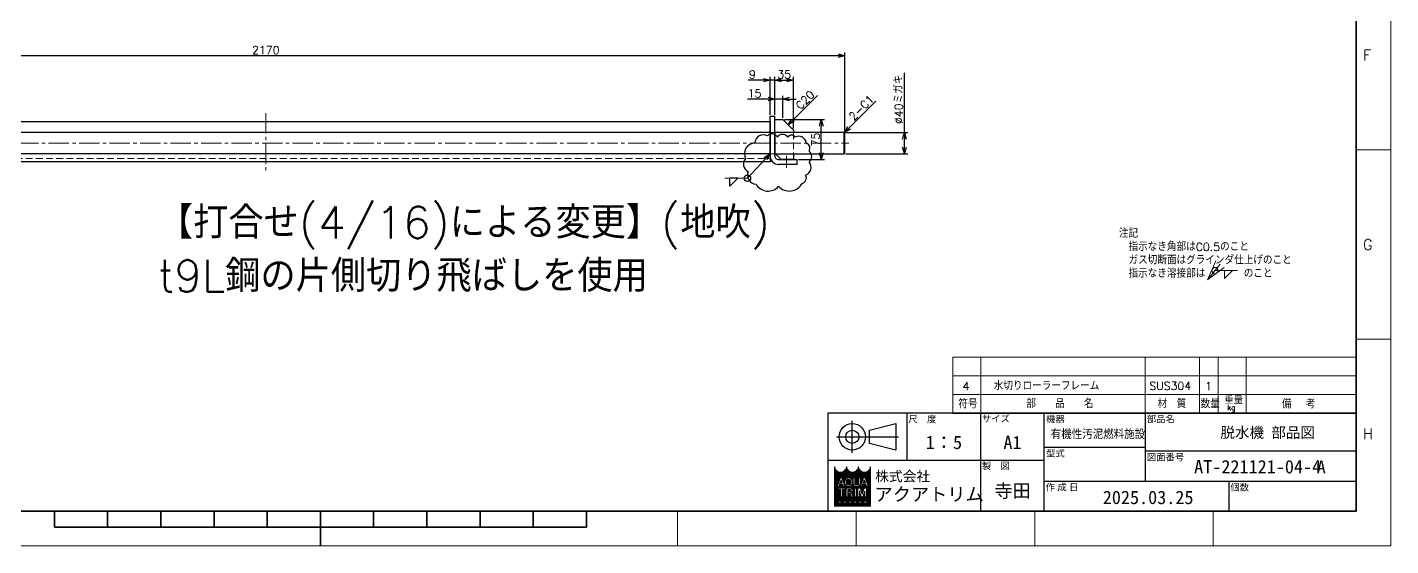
# Model space of a CAD drawing. Header units: millimetres. Extents: x 0 to 4141, y -24 to 2915.
# Drawn here: x 1586 to 4141, y 0 to 972 of the extents above; entities that cross this region are included whole.
import ezdxf
from ezdxf.enums import TextEntityAlignment as Align

# ---------------------------------------------------------------- set-up
doc = ezdxf.new("R2010")
doc.units = ezdxf.units.MM
doc.header["$LTSCALE"] = 2
doc.header["$PDMODE"] = 99
doc.header["$PDSIZE"] = 1
doc.linetypes.add('CENTER2', pattern=[28.575, 19.05, -3.175, 3.175, -3.175])
doc.linetypes.add('HIDDEN', pattern=[9.525, 6.35, -3.175])
for name, color, linetype, lineweight in [('04_HIDDEN', 2, 'HIDDEN', 13), ('05_CENTER', 4, 'CENTER2', 13), ('07_TEXT', 3, 'Continuous', 13), ('08_DIM', 3, 'Continuous', 13), ('90_FRAME', 5, 'Continuous', 35)]:
    doc.layers.add(name, color=color, linetype=linetype, lineweight=lineweight)
doc.layers.add('91_BLANK', color=5, linetype='Continuous', lineweight=0, plot=False)
doc.styles.add('KSS_TXT', font='txt.shx', dxfattribs={"bigfont": 'extfont2.shx'})
doc.styles.add('MS_G', font='MS Gothic.ttf')
doc.styles.get("Standard").update_dxf_attribs({"font": 'txt.shx', "bigfont": 'extfont2.shx'})
doc.styles.add('表題用', font='MS PGothic.ttf')
doc.dimstyles.new('KSS_DIM', dxfattribs={"dimscale": 5, "dimtxt": 3, "dimasz": 2.5, "dimexe": 1.25, "dimexo": 0.625, "dimtad": 1, "dimdsep": 46, "dimtxsty": 'KSS_TXT', "dimblk": 'OPEN30', "dimcen": 0, "dimazin": 2, "dimtfac": 0.75, "dimtmove": 0, "dimatfit": 3, "dimldrblk": 'OPEN30', "dimfxl": 1.25, "dimtolj": 1, "dimarcsym": 0})

# ---------------------------------------------------------------- blocks, each defined once
blk = doc.blocks.new('Weld-line')
blk.add_line((0, 0), (1, 0))
blk = doc.blocks.new('Weld10-s5')
blk.add_circle((0, 0), 2)
blk = doc.blocks.new('Weld10-a1')
for p, q in [((5, 0), (0, 5)), ((0, 5), (0, 0)), ((0, 0), (5, 0))]:
    blk.add_line(p, q)
at = {"width": 0.9}
blk.add_attdef('S', text='', height=2.8, dxfattribs=at).set_placement((-2, 1), align=Align.RIGHT)
blk.add_attdef('L', (8, 1), '', height=2.8, dxfattribs=at)
blk = doc.blocks.new('_Open30')
at = {"color": 0, "linetype": 'ByBlock', "lineweight": -2}
for p, q in [((-1, 0.268), (0, 0)), ((0, 0), (-1, -0.268)), ((0, 0), (-1, 0))]:
    blk.add_line(p, q, dxfattribs=at)
blk = doc.blocks.new('*D168')
at = {"layer": '08_DIM', "color": 0, "lineweight": -2, "transparency": 16777216}
blk.add_line((3126.1, 783.4), (3176.3, 833.5), dxfattribs=at)
at = {"layer": 'Defpoints', "color": 0, "transparency": 16777216}
for p in [(3176.4, 833.6), (3176.4, 833.6), (3117.3, 774.5)]:
    blk.add_point(p, dxfattribs=at)
at = {"layer": '08_DIM', "color": 0, "lineweight": -2, "transparency": 16777216, "xscale": 12.5, "yscale": 12.5, "zscale": 12.5, "rotation": 224.9999999999998}
blk.add_blockref('_Open30', (3117.3, 774.5), dxfattribs=at)
at = {"layer": '08_DIM', "color": 0, "transparency": 16777216, "insert": (3148.9, 821.1), "char_height": 15, "attachment_point": 5, "rotation": 45, "style": 'KSS_TXT'}
blk.add_mtext('\\A1;2-C1', dxfattribs=at)
blk = doc.blocks.new('A$C67F20274_1_1_1')
h = blk.add_hatch(color=3)
h.dxf.hatch_style = 1
h.paths.add_polyline_path([(0, -2), (0, 0), (-2, 0)])
at = {"color": 3}
blk.add_lwpolyline([(0, 0), (-2, 0), (-2, 0), (0, -2)], close=True, dxfattribs=at)
blk = doc.blocks.new('A$C4FEB355B_1')
at = {"color": 0}
for p, q in [((-31, 90), (-22, 90)), ((-31, 16), (-31, 90)), ((-22, 16), (-22, 90)), ((19, 0), (-15, 0)), ((19, 9), (19, 0))]:
    blk.add_line(p, q, dxfattribs=at)
for points in [[(-22, 84), (-7, 84), (13, 64), (13, 60)], [(13, 20), (13, 9), (-10, 9), (-22, 21), (-22, 84)]]:
    blk.add_lwpolyline(points, dxfattribs=at)
blk.add_lwpolyline([(-22, 16), (-22, 16, 0.414214), (-15, 9), (19, 9)], format="xyb", dxfattribs=at)
blk.add_arc((-15, 16), 16, 180, 270, dxfattribs=at)
at = {"layer": '04_HIDDEN'}
blk.add_lwpolyline([(13, 60), (13, 20)], dxfattribs=at)
at = {"layer": '05_CENTER'}
blk.add_line((0, -6.7), (0, 15.7), dxfattribs=at)
blk = doc.blocks.new('*D182')
at = {"layer": '08_DIM', "color": 0, "lineweight": -2, "transparency": 16777216}
for p, q in [((3229.6, 775), (3229.6, 886.3)), ((3119.9, 775), (3235.9, 775)), ((3229.6, 747.5), (3229.6, 762.5)), ((3119.9, 735), (3235.9, 735))]:
    blk.add_line(p, q, dxfattribs=at)
at = {"layer": 'Defpoints', "color": 0, "transparency": 16777216}
for p in [(3116.8, 775), (3229.6, 775), (3116.8, 735)]:
    blk.add_point(p, dxfattribs=at)
at = {"layer": '08_DIM', "color": 0, "lineweight": -2, "transparency": 16777216, "xscale": 12.5, "yscale": 12.5, "zscale": 12.5}
for p, rotation in [((3229.6, 775), 90), ((3229.6, 735), 270)]:
    blk.add_blockref('_Open30', p, dxfattribs=dict(at, rotation=rotation))
at = {"layer": '08_DIM', "color": 0, "transparency": 16777216, "insert": (3219, 836.9), "char_height": 15, "attachment_point": 5, "rotation": 90, "style": 'KSS_TXT'}
blk.add_mtext('\\A1;%%C40ミガキ', dxfattribs=at)
blk = doc.blocks.new('*D183')
at = {"layer": '08_DIM', "color": 0, "lineweight": -2, "transparency": 16777216}
for p, q in [((947.8, 777.1), (947.8, 924.9)), ((3117.8, 777.1), (3117.8, 924.9)), ((3105.3, 918.6), (960.3, 918.6))]:
    blk.add_line(p, q, dxfattribs=at)
at = {"layer": 'Defpoints', "color": 0, "transparency": 16777216}
for p in [(947.8, 918.6), (947.8, 774), (3117.8, 774)]:
    blk.add_point(p, dxfattribs=at)
at = {"layer": '08_DIM', "color": 0, "lineweight": -2, "transparency": 16777216, "xscale": 12.5, "yscale": 12.5, "zscale": 12.5, "rotation": 180}
blk.add_blockref('_Open30', (947.8, 918.6), dxfattribs=at)
at = {"layer": '08_DIM', "color": 0, "lineweight": -2, "transparency": 16777216, "xscale": 12.5, "yscale": 12.5, "zscale": 12.5}
blk.add_blockref('_Open30', (3117.8, 918.6), dxfattribs=at)
at = {"layer": '08_DIM', "color": 0, "transparency": 16777216, "insert": (2032.8, 929.2), "char_height": 15, "attachment_point": 5, "style": 'KSS_TXT'}
blk.add_mtext('\\A1;2170', dxfattribs=at)
blk = doc.blocks.new('*D184')
at = {"layer": '08_DIM', "color": 0, "lineweight": -2, "transparency": 16777216}
for p, q in [((2965.3, 872.8), (2936.5, 872.8)), ((2977.8, 808.1), (2977.8, 879.1)), ((2986.8, 872.8), (2977.8, 872.8)), ((2986.8, 808.1), (2986.8, 879.1)), ((2999.3, 872.8), (3011.8, 872.8))]:
    blk.add_line(p, q, dxfattribs=at)
at = {"layer": 'Defpoints', "color": 0, "transparency": 16777216}
for p in [(2977.8, 872.8), (2977.8, 805), (2986.8, 805)]:
    blk.add_point(p, dxfattribs=at)
at = {"layer": '08_DIM', "color": 0, "lineweight": -2, "transparency": 16777216, "xscale": 12.5, "yscale": 12.5, "zscale": 12.5}
blk.add_blockref('_Open30', (2977.8, 872.8), dxfattribs=at)
at = {"layer": '08_DIM', "color": 0, "lineweight": -2, "transparency": 16777216, "xscale": 12.5, "yscale": 12.5, "zscale": 12.5, "rotation": 180}
blk.add_blockref('_Open30', (2986.8, 872.8), dxfattribs=at)
at = {"layer": '08_DIM', "color": 0, "transparency": 16777216, "insert": (2944.7, 883.5), "char_height": 15, "attachment_point": 5, "style": 'KSS_TXT'}
blk.add_mtext('\\A1;9', dxfattribs=at)
blk = doc.blocks.new('*D185')
at = {"layer": '08_DIM', "color": 0, "lineweight": -2, "transparency": 16777216}
for p, q in [((2986.8, 808.1), (2986.8, 843.7)), ((3001.8, 802.1), (3001.8, 843.7)), ((2974.3, 837.4), (2935.5, 837.4)), ((3001.8, 837.4), (2986.8, 837.4)), ((3014.3, 837.4), (3026.8, 837.4))]:
    blk.add_line(p, q, dxfattribs=at)
at = {"layer": 'Defpoints', "color": 0, "transparency": 16777216}
for p in [(2986.8, 837.4), (2986.8, 805), (3001.8, 799)]:
    blk.add_point(p, dxfattribs=at)
at = {"layer": '08_DIM', "color": 0, "lineweight": -2, "transparency": 16777216, "xscale": 12.5, "yscale": 12.5, "zscale": 12.5}
blk.add_blockref('_Open30', (2986.8, 837.4), dxfattribs=at)
at = {"layer": '08_DIM', "color": 0, "lineweight": -2, "transparency": 16777216, "xscale": 12.5, "yscale": 12.5, "zscale": 12.5, "rotation": 180}
blk.add_blockref('_Open30', (3001.8, 837.4), dxfattribs=at)
at = {"layer": '08_DIM', "color": 0, "transparency": 16777216, "insert": (2948.7, 848), "char_height": 15, "attachment_point": 5, "style": 'KSS_TXT'}
blk.add_mtext('\\A1;15', dxfattribs=at)
blk = doc.blocks.new('*D186')
at = {"layer": '08_DIM', "color": 0, "lineweight": -2, "transparency": 16777216}
for p, q in [((2986.8, 808.1), (2986.8, 879.1)), ((2999.3, 872.8), (3009.3, 872.8)), ((3021.8, 782.1), (3021.8, 879.1))]:
    blk.add_line(p, q, dxfattribs=at)
at = {"layer": 'Defpoints', "color": 0, "transparency": 16777216}
for p in [(3021.8, 872.8), (2986.8, 805), (3021.8, 779)]:
    blk.add_point(p, dxfattribs=at)
at = {"layer": '08_DIM', "color": 0, "lineweight": -2, "transparency": 16777216, "xscale": 12.5, "yscale": 12.5, "zscale": 12.5, "rotation": 180}
blk.add_blockref('_Open30', (2986.8, 872.8), dxfattribs=at)
at = {"layer": '08_DIM', "color": 0, "lineweight": -2, "transparency": 16777216, "xscale": 12.5, "yscale": 12.5, "zscale": 12.5}
blk.add_blockref('_Open30', (3021.8, 872.8), dxfattribs=at)
at = {"layer": '08_DIM', "color": 0, "transparency": 16777216, "insert": (3004.3, 883.5), "char_height": 15, "attachment_point": 5, "style": 'KSS_TXT'}
blk.add_mtext('\\A1;35', dxfattribs=at)
blk = doc.blocks.new('*D187')
at = {"layer": '08_DIM', "color": 0, "lineweight": -2, "transparency": 16777216}
for p, q in [((3004.9, 799), (3080, 799)), ((3073.8, 736.5), (3073.8, 786.5)), ((3030.9, 724), (3080, 724))]:
    blk.add_line(p, q, dxfattribs=at)
at = {"layer": 'Defpoints', "color": 0, "transparency": 16777216}
for p in [(3001.8, 799), (3073.8, 799), (3027.8, 724)]:
    blk.add_point(p, dxfattribs=at)
at = {"layer": '08_DIM', "color": 0, "lineweight": -2, "transparency": 16777216, "xscale": 12.5, "yscale": 12.5, "zscale": 12.5}
for p, rotation in [((3073.8, 799), 90), ((3073.8, 724), 270)]:
    blk.add_blockref('_Open30', p, dxfattribs=dict(at, rotation=rotation))
at = {"layer": '08_DIM', "color": 0, "transparency": 16777216, "insert": (3063.2, 761.5), "char_height": 15, "attachment_point": 5, "rotation": 90, "style": 'KSS_TXT'}
blk.add_mtext('\\A1;75', dxfattribs=at)
blk = doc.blocks.new('*D188')
at = {"layer": '08_DIM', "color": 0, "lineweight": -2, "transparency": 16777216}
blk.add_line((3020.6, 797.9), (3066.6, 843.8), dxfattribs=at)
at = {"layer": 'Defpoints', "color": 0, "transparency": 16777216}
for p in [(3070.9, 848.1), (3070.9, 848.1), (3011.8, 789)]:
    blk.add_point(p, dxfattribs=at)
at = {"layer": '08_DIM', "color": 0, "lineweight": -2, "transparency": 16777216, "xscale": 12.5, "yscale": 12.5, "zscale": 12.5, "rotation": 224.9999999999998}
blk.add_blockref('_Open30', (3011.8, 789), dxfattribs=at)
at = {"layer": '08_DIM', "color": 0, "transparency": 16777216, "insert": (3043.4, 835.6), "char_height": 15, "attachment_point": 5, "rotation": 45, "style": 'KSS_TXT'}
blk.add_mtext('\\A1;C20', dxfattribs=at)
blk = doc.blocks.new('Jis_w20130906110600')
blk.add_blockref('Weld10-s5', (0, 0))
at = {"xscale": -1, "rotation": 180}
blk.add_blockref('Weld10-a1', (6, 0), dxfattribs=at)
at = {"layer": '08_DIM', "xscale": 14, "yscale": 14, "zscale": 14}
blk.add_blockref('Weld-line', (0, 0), dxfattribs=at)
at = {"style": 'KSS_TXT', "flags": 1}
blk.add_attdef('JISINFO', (0, 0), '', height=3, dxfattribs=at)
at = {"layer": '08_DIM'}
blk.add_leader([(-4.63, -5.77), (0, 0)], dimstyle='KSS_DIM', dxfattribs=at)

msp = doc.modelspace()

# ---------------------------------------------------------------- hatches: boundary and pattern name
at = {"layer": '90_FRAME', "lineweight": 5}
h = msp.add_hatch(dxfattribs=at)
h.set_pattern_fill('_USER', color=4, scale=1.5, angle=45, pattern_type=0)
h.set_pattern_definition([(45, (3e-06, 5e-07), (-1.0606602, 1.0606602), [])])
edge = h.paths.add_edge_path()
edge.add_arc((3165.98, 147.555), 0.32, 90, 180)
edge.add_ellipse((3154.773, 147.555), major_axis=(-10.887, 0), ratio=0.88235294, start_angle=360, end_angle=540, ccw=False)
edge.add_arc((3143.566, 147.555), 0.32, 3.187318, 180)
edge.add_ellipse((3132.359, 147.555), major_axis=(-10.887, 0), ratio=0.88235294, start_angle=360, end_angle=540, ccw=False)
edge.add_arc((3121.152, 147.555), 0.32, 3.187318, 180)
edge.add_ellipse((3109.945, 147.555), major_axis=(-10.887, 0), ratio=0.88235294, start_angle=360, end_angle=540, ccw=False)
edge.add_arc((3098.738, 147.555), 0.32, 3.187318, 90)
edge.add_line((3098.738, 147.876), (3098.738, 73.91))
edge.add_line((3098.738, 73.91), (3165.98, 73.91))
edge.add_line((3165.98, 73.91), (3165.98, 147.876))
h.paths.add_polyline_path([(3109.581, 127.122), (3112.236, 127.122), (3118.273, 111.189), (3118.273, 111.112), (3115.399, 111.112), (3113.896, 115.333), (3107.985, 115.333), (3108.852, 117.767), (3113.029, 117.767), (3110.909, 123.723), (3106.418, 111.112), (3103.544, 111.112), (3103.544, 111.189)], flags=16)
edge = h.paths.add_edge_path(flags=16)
edge.add_ellipse((3124.955, 120.078), major_axis=(-7.365, 0), ratio=0.95652174, start_angle=180, end_angle=360, ccw=False)
edge.add_line((3132.319, 120.078), (3132.319, 118.157))
edge.add_ellipse((3124.955, 118.157), major_axis=(-7.365, 0), ratio=0.95652174, start_angle=142.105255, end_angle=180, ccw=False)
edge.add_line((3130.766, 113.83), (3128.703, 115.53))
edge.add_ellipse((3124.955, 118.345), major_axis=(4.696, 0), ratio=0.99503582, start_angle=-37.042763, end_angle=0)
edge.add_line((3129.651, 118.345), (3129.651, 119.889))
edge.add_ellipse((3124.955, 119.889), major_axis=(4.696, 0), ratio=0.99471826, start_angle=360, end_angle=540)
edge.add_line((3120.259, 119.889), (3120.259, 118.345))
edge.add_ellipse((3124.955, 118.345), major_axis=(4.696, 0), ratio=0.99503582, start_angle=-180, end_angle=-65.757949)
edge.add_line((3126.883, 114.084), (3125.575, 115.357))
edge.add_line((3125.575, 115.357), (3126.994, 116.863))
edge.add_line((3126.994, 116.863), (3132.924, 111.976))
edge.add_line((3132.924, 111.976), (3131.071, 110.008))
edge.add_line((3131.071, 110.008), (3128.845, 112.175))
edge.add_ellipse((3124.955, 118.157), major_axis=(-7.365, 0), ratio=0.95652174, start_angle=0, end_angle=121.883625, ccw=False)
edge.add_line((3117.59, 118.157), (3117.59, 120.078))
h.paths.add_polyline_path([(3118.749, 107.91), (3118.749, 105.669), (3113.946, 105.669, 0.41421356), (3113.626, 105.349), (3113.626, 91.9), (3110.744, 91.9), (3110.744, 105.349, 0.41421356), (3110.424, 105.669), (3105.621, 105.669), (3105.621, 107.91)], flags=16)
edge = h.paths.add_edge_path(flags=16)
edge.add_line((3120.574, 107.91), (3127.939, 107.91))
edge.add_ellipse((3127.939, 103.699), major_axis=(-5.169, 0), ratio=0.8148203, start_angle=111.386975, end_angle=270, ccw=False)
edge.add_arc((3128.732, 97.991), 2.094, 22.272952, 58.553113, ccw=False)
edge.add_line((3130.669, 98.785), (3133.428, 92.028))
edge.add_line((3133.428, 92.028), (3133.428, 91.9))
edge.add_line((3133.428, 91.9), (3130.322, 91.9))
edge.add_line((3130.322, 91.9), (3127.885, 98.685))
edge.add_arc((3126.696, 98.206), 1.281, 21.928298, 90)
edge.add_line((3126.696, 99.487), (3123.552, 99.487))
edge.add_line((3123.552, 99.487), (3123.552, 101.729))
edge.add_line((3123.552, 101.729), (3128.323, 101.729))
edge.add_arc((3128.254, 103.699), 1.971, 271.997057, 448.002943)
edge.add_line((3128.323, 105.669), (3123.456, 105.669))
edge.add_line((3123.456, 105.669), (3123.456, 91.9))
edge.add_line((3123.456, 91.9), (3120.574, 91.9))
edge.add_line((3120.574, 91.9), (3120.574, 107.91))
h.paths.add_polyline_path([(3133.8, 127.122), (3136.681, 127.122), (3136.681, 118.157, 0.17503056), (3137.953, 114.487, 0.25714961), (3143.095, 114.487, 0.17503056), (3144.366, 118.157), (3144.366, 127.122), (3147.248, 127.122), (3147.248, 117.577, -0.37939124), (3141.004, 111.112), (3140.043, 111.112, -0.37939124), (3133.8, 117.577)], flags=16)
h.paths.add_polyline_path([(3135.856, 107.91), (3139.378, 107.91), (3139.378, 105.669, 0.41421356), (3139.058, 105.349), (3139.058, 94.462, 0.41421356), (3139.378, 94.142), (3139.378, 91.9), (3135.856, 91.9), (3135.856, 94.142, 0.41421356), (3136.176, 94.462), (3136.176, 105.349, 0.41421356), (3135.856, 105.669)], flags=16)
h.paths.add_polyline_path([(3142.263, 107.91), (3146.445, 107.91), (3150.268, 96.282), (3154.091, 107.91), (3158.276, 107.91), (3158.276, 91.9), (3155.394, 91.9), (3155.394, 103.107), (3151.709, 91.9), (3148.827, 91.9), (3145.142, 103.107), (3145.145, 91.9), (3142.263, 91.9)], flags=16)
h.paths.add_polyline_path([(3153.123, 127.122), (3155.778, 127.122), (3161.815, 111.189), (3161.815, 111.112), (3158.941, 111.112), (3157.438, 115.333), (3151.527, 115.333), (3152.393, 117.767), (3156.571, 117.767), (3154.45, 123.723), (3149.96, 111.112), (3147.086, 111.112), (3147.086, 111.189)], flags=16)
h.paths.add_polyline_path([(3106.423, 83.516), (3110.265, 83.516), (3110.265, 79.673), (3106.423, 79.673)], flags=16)
h.paths.add_polyline_path([(3116.029, 83.516), (3119.871, 83.516), (3119.871, 79.673), (3116.029, 79.673)], flags=16)
h.paths.add_polyline_path([(3125.635, 83.516), (3129.477, 83.516), (3129.477, 79.673), (3125.635, 79.673)], flags=16)
h.paths.add_polyline_path([(3135.241, 83.516), (3139.083, 83.516), (3139.083, 79.673), (3135.241, 79.673)], flags=16)
h.paths.add_polyline_path([(3144.847, 83.516), (3148.689, 83.516), (3148.689, 79.673), (3144.847, 79.673)], flags=16)
h.paths.add_polyline_path([(3154.453, 83.516), (3158.295, 83.516), (3158.295, 79.673), (3154.453, 79.673)], flags=16)

# ---------------------------------------------------------------- linework, layer by layer
at = {"color": 0}
for p, q in [((2977.793, 775.013), (1087.793, 775.013)), ((3116.793, 735.013), (3116.793, 775.013)), ((2977.793, 735.013), (1087.793, 735.013))]:
    msp.add_line(p, q, dxfattribs=at)
at = {"color": 3}
for p, q in [((2917.387, 688.88), (2902.387, 673.88)), ((2902.387, 673.88), (2902.387, 688.88)), ((2917.387, 688.88), (2902.387, 688.88))]:
    msp.add_line(p, q, dxfattribs=at)
at = {"color": 0}
for points in [[(1087.793, 795.013), (2977.793, 795.013), (2977.793, 720.013), (1087.793, 720.013)], [(2986.793, 775.013), (2986.793, 735.013), (3116.793, 735.013), (3117.793, 736.013), (3117.793, 774.013), (3116.793, 775.013)]]:
    msp.add_lwpolyline(points, close=True, dxfattribs=at)
at = {"color": 1}
msp.add_lwpolyline([(2949.111, 755.411, 0.52056705), (2931.854, 725.663, 0.52056705), (2936.615, 701.865, 0.52056705), (2951.492, 678.067, 0.52056705), (2993.742, 673.902, 0.52056705), (3037.778, 679.257, 0.52056705), (3044.324, 694.725, 0.52056705), (3050.869, 719.714, 0.52056705), (3050.869, 739.942, 0.52056705), (3046.109, 754.221, 0.52056705), (3024.686, 766.12, 0.52056705), (3010.999, 766.12, 0.52056705), (2991.362, 766.12, 0.52056705), (2972.914, 768.5, 0.52056705)], format="xyb", close=True, dxfattribs=at)
at = {"color": 3}
msp.add_circle((2935.387, 688.88), 6, dxfattribs=at)
msp.add_arc((2977.793, 731.013), 10, 270, 288.209957, dxfattribs=at)
at = {"layer": '04_HIDDEN'}
for p, q in [((2986.793, 775.013), (2977.793, 775.013)), ((1087.793, 726.013), (2977.793, 726.013)), ((2986.793, 735.013), (2977.793, 735.013))]:
    msp.add_line(p, q, dxfattribs=at)
at = {"layer": '05_CENTER'}
for p, q in [((2032.793, 811.167), (2032.793, 701.75)), ((940.011, 755.013), (3125.576, 755.013))]:
    msp.add_line(p, q, dxfattribs=at)
at = {"layer": '90_FRAME', "color": 4, "lineweight": 13}
for p, q in [((4141.004, 742.182), (4076.195, 742.182)), ((4141.004, 387.196), (4076.195, 387.196)), ((3320.087, 353.377), (4076.195, 353.377)), ((3320.088, 353.377), (3320.088, 248.377)), ((3372.588, 353.377), (3372.588, 248.377)), ((3680.54, 353.377), (3680.54, 248.377)), ((3782.76, 353.377), (3782.76, 248.377)), ((3817.76, 353.377), (3817.76, 248.377)), ((3870.26, 353.377), (3870.26, 248.377)), ((3320.087, 318.377), (4076.195, 318.377)), ((3320.087, 283.377), (4076.195, 283.377)), ((2804.546, 0), (2804.546, 64.52)), ((3139.213, 0), (3139.213, 64.52)), ((3473.88, 0), (3473.88, 64.52)), ((3808.547, 0), (3808.547, 64.52))]:
    msp.add_line(p, q, dxfattribs=at)
at = {"layer": '90_FRAME', "color": 0, "lineweight": 25}
for p, q in [((3131.982, 174.481), (3131.982, 233.881)), ((3234.695, 159.984), (3234.695, 248.377)), ((3372.588, 64.52), (3372.588, 248.377)), ((3491.73, 64.52), (3491.73, 248.377)), ((3680.54, 248.377), (3680.54, 121.091)), ((3102.282, 204.181), (3218.607, 204.181)), ((3491.73, 184.734), (3680.54, 184.734)), ((3491.73, 159.984), (3086.195, 159.984)), ((3680.54, 177.663), (4076.195, 177.663)), ((3491.73, 121.091), (4076.195, 121.091)), ((3837.409, 121.091), (3837.409, 64.52))]:
    msp.add_line(p, q, dxfattribs=at)
at = {"layer": '90_FRAME', "color": 7, "lineweight": 25}
msp.add_line((3320.088, 248.377), (4076.195, 248.377), dxfattribs=at)
at = {"layer": '90_FRAME', "color": 4, "lineweight": 5}
for p, q in [((3098.738, 73.91), (3098.738, 147.876)), ((3165.98, 147.876), (3165.98, 73.91)), ((3103.544, 111.189), (3109.581, 127.122)), ((3103.544, 111.112), (3103.544, 111.189)), ((3103.544, 111.189), (3103.544, 111.189)), ((3103.544, 111.112), (3103.544, 111.189)), ((3103.544, 111.112), (3106.418, 111.112)), ((3105.621, 107.91), (3118.749, 107.91)), ((3105.621, 107.91), (3105.621, 105.669)), ((3105.621, 105.669), (3110.424, 105.669)), ((3106.418, 111.112), (3110.909, 123.723)), ((3107.985, 115.333), (3108.852, 117.767)), ((3107.985, 115.333), (3113.896, 115.333)), ((3108.852, 117.767), (3113.029, 117.767)), ((3109.581, 127.122), (3112.236, 127.122)), ((3110.744, 91.9), (3110.744, 105.349)), ((3113.029, 117.767), (3110.909, 123.723)), ((3118.273, 111.189), (3112.236, 127.122)), ((3113.626, 91.9), (3113.626, 105.349)), ((3115.399, 111.112), (3113.896, 115.333)), ((3113.946, 105.669), (3118.749, 105.669)), ((3118.273, 111.112), (3115.399, 111.112)), ((3117.59, 120.078), (3117.59, 118.157)), ((3118.273, 111.112), (3118.273, 111.189)), ((3118.749, 107.91), (3118.749, 105.669)), ((3120.259, 119.889), (3120.259, 118.352)), ((3120.574, 107.91), (3120.574, 91.9)), ((3120.574, 107.91), (3127.939, 107.91)), ((3123.456, 91.9), (3123.456, 105.669)), ((3123.456, 105.669), (3128.323, 105.669)), ((3125.575, 115.357), (3126.994, 116.863)), ((3125.575, 115.357), (3126.883, 114.084)), ((3126.994, 116.863), (3132.924, 111.976)), ((3128.703, 115.53), (3130.766, 113.83)), ((3128.845, 112.175), (3131.071, 110.008)), ((3129.651, 119.889), (3129.651, 118.352)), ((3131.071, 110.008), (3132.924, 111.976)), ((3132.319, 120.078), (3132.319, 118.157)), ((3133.8, 117.577), (3133.8, 127.122)), ((3136.681, 127.122), (3133.8, 127.122)), ((3135.856, 107.91), (3139.378, 107.91)), ((3135.856, 107.91), (3135.856, 105.669)), ((3136.176, 94.462), (3136.176, 105.349)), ((3136.681, 118.157), (3136.681, 127.122)), ((3139.058, 94.462), (3139.058, 105.349)), ((3139.378, 107.91), (3139.378, 105.669)), ((3141.004, 111.112), (3140.043, 111.112)), ((3142.263, 107.91), (3142.263, 91.9)), ((3142.263, 107.91), (3146.445, 107.91)), ((3144.366, 118.157), (3144.366, 127.122)), ((3144.366, 127.122), (3147.248, 127.122)), ((3145.145, 91.9), (3145.142, 103.107)), ((3148.827, 91.9), (3145.142, 103.107)), ((3150.268, 96.282), (3146.445, 107.91)), ((3147.086, 111.189), (3153.123, 127.122)), ((3147.086, 111.112), (3147.086, 111.189)), ((3147.086, 111.189), (3147.086, 111.189)), ((3147.086, 111.112), (3147.086, 111.189)), ((3147.086, 111.112), (3149.96, 111.112)), ((3147.248, 117.577), (3147.248, 127.122)), ((3149.96, 111.112), (3154.45, 123.723)), ((3150.268, 96.282), (3154.091, 107.91)), ((3151.527, 115.333), (3152.393, 117.767)), ((3151.527, 115.333), (3157.438, 115.333)), ((3151.709, 91.9), (3155.394, 103.107)), ((3152.393, 117.767), (3156.571, 117.767)), ((3153.123, 127.122), (3155.778, 127.122)), ((3158.276, 107.91), (3154.091, 107.91)), ((3156.571, 117.767), (3154.45, 123.723)), ((3155.394, 103.107), (3155.394, 91.9)), ((3161.815, 111.189), (3155.778, 127.122)), ((3158.941, 111.112), (3157.438, 115.333)), ((3158.276, 91.9), (3158.276, 107.91)), ((3161.815, 111.112), (3158.941, 111.112)), ((3161.815, 111.112), (3161.815, 111.189)), ((3106.423, 83.516), (3110.265, 83.516)), ((3106.423, 83.516), (3106.423, 79.673)), ((3110.265, 79.673), (3106.423, 79.673)), ((3110.265, 83.516), (3110.265, 79.673)), ((3110.744, 91.9), (3113.626, 91.9)), ((3116.029, 83.516), (3119.871, 83.516)), ((3116.029, 83.516), (3116.029, 79.673)), ((3119.871, 79.673), (3116.029, 79.673)), ((3119.871, 83.516), (3119.871, 79.673)), ((3120.574, 91.9), (3123.456, 91.9)), ((3123.552, 99.487), (3123.552, 101.729)), ((3123.552, 101.729), (3128.323, 101.729)), ((3123.552, 99.487), (3126.696, 99.487)), ((3125.635, 83.516), (3129.477, 83.516)), ((3125.635, 83.516), (3125.635, 79.673)), ((3129.477, 79.673), (3125.635, 79.673)), ((3127.885, 98.685), (3130.322, 91.9)), ((3129.477, 83.516), (3129.477, 79.673)), ((3130.322, 91.9), (3133.428, 91.9)), ((3130.669, 98.785), (3133.428, 92.028)), ((3133.428, 92.028), (3133.428, 91.9)), ((3135.241, 83.516), (3139.083, 83.516)), ((3135.241, 83.516), (3135.241, 79.673)), ((3139.083, 79.673), (3135.241, 79.673)), ((3135.856, 91.9), (3135.856, 94.142)), ((3135.856, 91.9), (3139.378, 91.9)), ((3139.083, 83.516), (3139.083, 79.673)), ((3139.378, 91.9), (3139.378, 94.142)), ((3142.263, 91.9), (3145.145, 91.9)), ((3144.847, 83.516), (3148.689, 83.516)), ((3144.847, 83.516), (3144.847, 79.673)), ((3148.689, 79.673), (3144.847, 79.673)), ((3148.689, 83.516), (3148.689, 79.673)), ((3148.827, 91.9), (3151.709, 91.9)), ((3158.295, 83.516), (3154.453, 83.516)), ((3154.453, 83.516), (3154.453, 79.673)), ((3154.453, 79.673), (3158.295, 79.673)), ((3155.394, 91.9), (3158.276, 91.9)), ((3158.295, 83.516), (3158.295, 79.673)), ((3165.98, 73.91), (3098.738, 73.91))]:
    msp.add_line(p, q, dxfattribs=at)
at = {"layer": '90_FRAME'}
for p, q in [((1636.676, 34.608), (1636.676, 64.52)), ((1736.384, 34.608), (1736.384, 64.52)), ((1836.091, 34.608), (1836.091, 64.52)), ((1935.798, 34.608), (1935.798, 64.52)), ((2035.505, 34.608), (2035.505, 64.52)), ((2135.212, 0), (2135.212, 64.52)), ((2234.919, 34.608), (2234.919, 64.52)), ((2334.626, 34.608), (2334.626, 64.52)), ((2434.334, 34.608), (2434.334, 64.52)), ((2534.041, 34.608), (2534.041, 64.52)), ((2633.748, 34.608), (2633.748, 64.52)), ((1636.676, 34.608), (2633.748, 34.608))]:
    msp.add_line(p, q, dxfattribs=at)
msp.add_lwpolyline([(194.23, 64.52), (4076.195, 64.52), (4076.195, 2839.789), (194.23, 2839.789)], close=True, dxfattribs=at)
at = {"layer": '90_FRAME', "color": 0, "lineweight": 25}
msp.add_lwpolyline([(3086.195, 64.52), (4076.195, 64.52), (4076.195, 248.377), (3086.195, 248.377)], close=True, dxfattribs=at)
msp.add_lwpolyline([(3164.157, 216.556), (3213.657, 228.931), (3213.657, 179.431), (3164.157, 191.806), (3164.157, 216.556)], dxfattribs=at)
for radius in [24.75, 12.375]:
    msp.add_circle((3131.982, 204.181), radius, dxfattribs=at)
at = {"layer": '90_FRAME', "color": 4, "lineweight": 5}
for centre, radius, start, end in [((3098.738, 147.555), 0.32, 0, 90), ((3121.152, 147.555), 0.32, 0, 180), ((3121.152, 147.555), 0.32, 0, 90), ((3143.566, 147.555), 0.32, 0, 180), ((3165.98, 147.555), 0.32, 90, 180), ((3110.424, 105.349), 0.32, 0, 90), ((3113.946, 105.349), 0.32, 90, 180), ((3128.254, 103.699), 1.971, 271.997057, 88.002943), ((3140.568, 117.867), 6.775, 182.450031, 265.555257), ((3135.856, 105.349), 0.32, 0, 90), ((3142.397, 118.082), 5.717, 179.252794, 218.964572), ((3140.524, 119.156), 5.33, 241.157728, 298.842272), ((3139.378, 105.349), 0.32, 90, 180), ((3140.479, 117.867), 6.775, 274.444743, 357.549969), ((3138.65, 118.082), 5.717, 321.035428, 0.747206), ((3126.696, 98.206), 1.281, 21.928298, 90), ((3128.732, 97.991), 2.094, 22.272952, 58.553113), ((3135.856, 94.462), 0.32, 270, 0), ((3139.378, 94.462), 0.32, 180, 270)]:
    msp.add_arc(centre, radius, start, end, dxfattribs=at)
for centre, major_axis, ratio, start_param, end_param in [((3109.945, 147.555), (-10.887, 0), 0.88235294, 6.28318531, 9.42477796), ((3132.359, 147.555), (-10.887, 0), 0.88235294, 6.28318531, 9.42477796), ((3154.773, 147.555), (-10.887, 0), 0.88235294, 6.28318531, 9.42477796), ((3124.955, 120.078), (-7.365, 0), 0.95652174, 3.14159265, 6.28318531), ((3124.955, 119.889), (4.696, 0), 0.99471826, 6.28318531, 9.42477796), ((3127.939, 103.699), (-5.169, 0), 0.8148203, 1.94406945, 4.71238898)]:
    msp.add_ellipse(centre, major_axis=major_axis, ratio=ratio, start_param=start_param, end_param=end_param, dxfattribs=at)
at = {"layer": '90_FRAME', "color": 4, "lineweight": 5, "extrusion": (0, 0, -1)}
for centre, major_axis, ratio, start_param, end_param in [((3124.955, 118.157), (-7.365, 0), 0.95652174, 4.15591475, 6.28318531), ((3124.955, 118.345), (4.696, 0), 0.99503582, 7.43087802, 9.42477796), ((3124.955, 118.345), (4.696, 0), 0.99503582, 6.28318531, 6.92970349), ((3124.955, 118.157), (-7.365, 0), 0.95652174, 3.14159265, 3.80298072)]:
    msp.add_ellipse(centre, major_axis=major_axis, ratio=ratio, start_param=start_param, end_param=end_param, dxfattribs=at)
at = {"layer": '91_BLANK'}
msp.add_lwpolyline([(0, 0), (4141.004, 0), (4141.004, 2914.599), (0, 2914.599)], close=True, dxfattribs=at)

# ---------------------------------------------------------------- block references
at = {"color": 0}
msp.add_blockref('A$C4FEB355B_1', (3008.793, 715.013), dxfattribs=at)
at = {"xscale": -1, "rotation": 180}
msp.add_blockref('A$C67F20274_1_1_1', (2977.793, 775.013), dxfattribs=at)
msp.add_blockref('A$C67F20274_1_1_1', (2977.793, 735.013))
at = {"layer": '08_DIM'}
for name, p, xscale, yscale, zscale in [('Weld-line', (2935.387, 688.88), -41.99999999999999, 42.00000000000001, 42.00000000000001), ('Jis_w20130906110600', (3811.703, 515.778), 3, 3, 3)]:
    msp.add_blockref(name, p, dxfattribs=dict(at, xscale=xscale, yscale=yscale, zscale=zscale))

# ---------------------------------------------------------------- texts
at = {"layer": '07_TEXT', "color": 1, "ltscale": 2, "insert": (1830.765, 635.964), "char_height": 60, "attachment_point": 1}
msp.add_mtext_dynamic_manual_height_columns('【打合せ(4/16)による変更】(地吹)\\Pt9L鋼の片側切り飛ばしを使用', width=1320.88315, gutter_width=15, heights=[290.464], dxfattribs=at)
at = {"layer": '07_TEXT', "ltscale": 2, "insert": (3631.528, 592.768), "char_height": 15, "attachment_point": 1}
msp.add_mtext_dynamic_manual_height_columns('注記\\P\u3000指示なき角部はC0.5のこと\\P\u3000ガス切断面はグラインダ仕上げのこと\\P\u3000指示なき溶接部は\u3000\u3000\u3000\u3000のこと', width=381.46, gutter_width=15, heights=[0], dxfattribs=at)
at = {"layer": '07_TEXT', "color": 1, "ltscale": 2, "insert": (4002.716, 159.765), "char_height": 24, "width": 147.71128, "attachment_point": 1, "style": 'MS_G'}
msp.add_mtext('A', dxfattribs=at)
at = {"layer": '90_FRAME', "color": 0, "lineweight": 13, "style": 'KSS_TXT'}
for s, p in [('F', (4089.078, 919.675)), ('G', (4089.078, 564.689)), ('H', (4089.078, 209.703))]:
    msp.add_text(s, height=20, dxfattribs=at).set_placement(p, align=Align.MIDDLE_LEFT)
at = {"layer": '90_FRAME', "color": 3, "lineweight": 13}
for s, height, p in [('水切りローラーフレーム', 15, (3396.972, 291.875)), ('SUS304', 15, (3688.597, 292.074)), ('符号', 15, (3330.777, 257.909)), ('部\u3000\u3000品\u3000\u3000名', 15, (3457.939, 258.454)), ('材\u3000質', 15, (3703.882, 258.274)), ('数量', 15, (3784.599, 258.161)), ('重量', 12.5, (3829.194, 266.341)), ('kg', 10, (3834.719, 254.11)), ('備  考', 15, (3937.163, 257.909))]:
    msp.add_text(s, height=height, dxfattribs=at).set_placement(p)
for s, p in [('1', (3799.582, 299.24)), ('4', (3345.05, 298.989))]:
    msp.add_text(s, height=15, dxfattribs=at).set_placement(p, align=Align.MIDDLE_CENTER)
at = {"layer": '90_FRAME', "color": 0, "style": '表題用'}
for s, p in [('尺\u3000度', (3236.937, 237.306)), ('サイズ', (3374.83, 238.238)), ('機器', (3495.128, 237.512)), ('部品名', (3683.938, 237.512)), ('型式', (3495.128, 173.245)), ('製\u3000図', (3374.83, 149.845)), ('図面番号', (3683.938, 166.173)), ('作 成 日', (3494.266, 109.752)), ('個数', (3840.378, 109.406))]:
    msp.add_text(s, height=12.5, dxfattribs=at).set_placement(p, align=Align.MIDDLE_LEFT)
at = {"layer": '90_FRAME', "color": 0, "style": 'MS_G'}
msp.add_text('A1', height=25, dxfattribs=at).set_placement((3432.159, 193.573), align=Align.MIDDLE)
at = {"layer": '90_FRAME', "color": 0, "style": 'MS_G', "width": 0.9}
msp.add_text('有機性汚泥燃料施設', height=16, dxfattribs=at).set_placement((3503.934, 201.605))
at = {"layer": '90_FRAME', "color": 0, "style": 'MS_G'}
for s, height, p in [('脱水機 部品図', 20, (3821.824, 202.323)), ('AT-221121-04-4', 25, (3772.514, 135.643)), ('2025.03.25', 25, (3601.319, 78.099))]:
    msp.add_text(s, height=height, dxfattribs=at).set_placement(p)
at = {"layer": '90_FRAME', "color": 4, "style": 'MS_G'}
msp.add_text('株式会社', height=18.9019, dxfattribs=at).set_placement((3226.278, 130.141), align=Align.MIDDLE_CENTER)
msp.add_text('アクアトリム', height=25, dxfattribs=at).set_placement((3173.671, 83.976))
at = {"layer": '90_FRAME', "color": 0, "style": 'MS_G'}
for tag, p in [('1：5', (3303.641, 193.573)), ('寺田', (3432.159, 103.413))]:
    msp.add_attdef(tag, text='', height=25, dxfattribs=at).set_placement(p, align=Align.MIDDLE)

# ---------------------------------------------------------------- dimensions: what is measured, and where the dimension line sits
at = {"layer": '08_DIM'}
dim = msp.add_linear_dim(base=(947.793, 918.602), p1=(3117.793, 774.013), p2=(947.793, 774.013), dimstyle='KSS_DIM', override={"dimarcsym": 1}, dxfattribs=at)
dim.commit()
dim.dimension.update_dxf_attribs({"geometry": '*D183', "text_midpoint": (2032.793, 929.227)})
for base, p1, p2, picture, middle in [((2977.793, 872.836), (2986.793, 805.013), (2977.793, 805.013), '*D184', (2944.668, 883.461)), ((3021.793, 872.836), (2986.793, 805.013), (3021.793, 779.013), '*D186', (3004.293, 883.471)), ((2986.793, 837.414), (3001.793, 799.013), (2986.793, 805.013), '*D185', (2948.668, 848.049))]:
    dim = msp.add_linear_dim(base=base, p1=p1, p2=p2, dimstyle='KSS_DIM', dxfattribs=at)
    dim.commit()
    dim.dimension.update_dxf_attribs({"geometry": picture, "text_midpoint": middle})
dim = msp.add_linear_dim(base=(3229.606, 775.013), p1=(3116.793, 735.013), p2=(3116.793, 775.013), angle=90, text='%%C<>ミガキ', dimstyle='KSS_DIM', override={"dimarcsym": 1}, dxfattribs=at)
dim.commit()
dim.dimension.update_dxf_attribs({"geometry": '*D182', "text_midpoint": (3218.981, 836.888)})
for base, p1, p2, text, picture, middle in [((3070.914, 848.134), (3011.793, 789.013), (3070.914, 848.134), 'C20', '*D188', (3050.88, 828.1)), ((3176.414, 833.634), (3117.293, 774.513), (3176.414, 833.634), '2-C1', '*D168', (3156.38, 813.6))]:
    dim = msp.add_linear_dim(base=base, p1=p1, p2=p2, angle=45, text=text, dimstyle='KSS_DIM', override={"dimtxsty": 'KSS_TXT', "dimse1": 1, "dimse2": 1, "dimsd2": 1, "dimtfill": 0, "dimtfillclr": 0, "dimarcsym": 1}, dxfattribs=at)
    dim.commit()
    dim.dimension.update_dxf_attribs({"geometry": picture, "text_midpoint": middle, "dimtype": 161})
dim = msp.add_linear_dim(base=(3073.79, 799.013), p1=(3027.793, 724.013), p2=(3001.793, 799.013), angle=90, dimstyle='KSS_DIM', dxfattribs=at)
dim.commit()
dim.dimension.update_dxf_attribs({"geometry": '*D187', "text_midpoint": (3063.155, 761.513)})

# ---------------------------------------------------------------- leaders
msp.add_leader([(2977.793, 735.013), (2935.387, 688.88)], dimstyle='KSS_DIM', dxfattribs=at)

doc.saveas('drawing.dxf')
